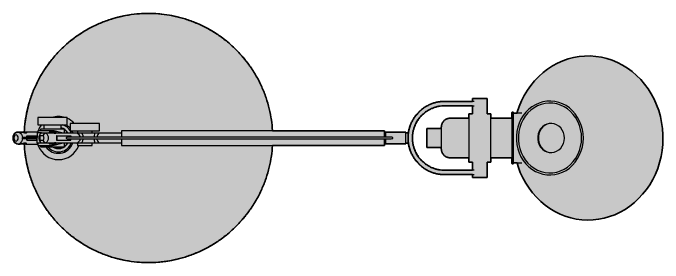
# Model space of a CAD drawing. Header units: millimetres. Extents: x 0 to 850, y -409 to 385.
# Drawn here: x 71.8 to 516.1, y -408.7 to -238.2 of the extents above; entities that cross this region are included whole.
import ezdxf

# ---------------------------------------------------------------- set-up
doc = ezdxf.new("R2010")
doc.units = ezdxf.units.MM
doc.layers.add('Blocks', color=7, linetype='Continuous')
doc.layers.add('Blocks$Fill', color=7, linetype='Continuous', true_color=0xffffff)
doc.layers.add('Blocks$Inner', color=7, linetype='Continuous', lineweight=25, true_color=0x007f00)
doc.layers.add('Blocks$Outline', color=7, linetype='Continuous', lineweight=35, true_color=0xff3f3f)

# ---------------------------------------------------------------- blocks, each defined once
blk = doc.blocks.new('Tolomeo Micro Table lamp Top')
at = {"layer": 'Blocks$Fill'}
h = blk.add_hatch(color=256, dxfattribs=at)
h.paths.add_polyline_path([(200.39, -99.1), (200.26, -97.27), (200.09, -95.42), (199.88, -93.57), (199.63, -91.7), (199.33, -89.83), (198.99, -87.95), (198.6, -86.06), (198.17, -84.18), (197.69, -82.28), (197.17, -80.39), (196.59, -78.5), (195.97, -76.61), (195.3, -74.72), (194.58, -72.84), (193.82, -70.97), (193, -69.11), (192.14, -67.26), (191.23, -65.42), (190.27, -63.6), (189.26, -61.79), (188.21, -60), (187.1, -58.23), (185.95, -56.49), (184.76, -54.77), (183.52, -53.07), (182.24, -51.4), (180.91, -49.77), (179.54, -48.16), (178.13, -46.58), (176.67, -45.04), (175.18, -43.54), (173.66, -42.07), (172.09, -40.64), (170.49, -39.25), (168.86, -37.9), (167.2, -36.6), (165.5, -35.33), (163.78, -34.12), (162.04, -32.94), (160.26, -31.81), (158.47, -30.73), (156.65, -29.7), (154.82, -28.72), (152.96, -27.78), (151.09, -26.89), (149.21, -26.05), (147.32, -25.26), (145.41, -24.52), (143.5, -23.83), (141.59, -23.19), (139.66, -22.59), (137.74, -22.05), (135.81, -21.55), (133.89, -21.1), (131.96, -20.7), (130.05, -20.34), (128.13, -20.03), (126.23, -19.77), (124.33, -19.55), (122.44, -19.38), (120.56, -19.25), (118.7, -19.16), (116.85, -19.11), (115.01, -19.1), (113.18, -19.13), (111.33, -19.2), (109.47, -19.31), (107.59, -19.47), (105.71, -19.67), (103.81, -19.91), (101.91, -20.2), (100, -20.53), (98.09, -20.91), (96.17, -21.33), (94.25, -21.8), (92.33, -22.33), (90.42, -22.89), (88.5, -23.51), (86.59, -24.18), (84.69, -24.89), (82.8, -25.66), (80.91, -26.47), (79.04, -27.33), (77.19, -28.24), (75.35, -29.2), (73.52, -30.21), (71.72, -31.26), (69.94, -32.36), (68.18, -33.51), (66.45, -34.7), (64.74, -35.94), (63.07, -37.23), (61.42, -38.55), (59.81, -39.92), (58.22, -41.33), (56.68, -42.77), (55.17, -44.26), (53.7, -45.78), (52.26, -47.34), (50.87, -48.93), (49.52, -50.55), (48.21, -52.21), (46.95, -53.89), (45.73, -55.6), (44.56, -57.33), (43.43, -59.09), (42.35, -60.87), (41.32, -62.67), (40.33, -64.49), (39.39, -66.32), (38.5, -68.17), (37.66, -70.03), (36.87, -71.9), (36.13, -73.78), (35.43, -75.67), (34.78, -77.56), (34.19, -79.46), (33.64, -81.36), (33.13, -83.26), (32.68, -85.15), (32.27, -87.05), (31.9, -88.94), (31.58, -90.82), (31.31, -92.7), (31.07, -94.56), (30.89, -96.42), (30.74, -98.26), (30.63, -100.1), (28.58, -100.1), (28.24, -100.02), (27.88, -100), (26.46, -100), (26.45, -100), (25.65, -100.11), (24.78, -100.49), (24.06, -101.1), (23.5, -101.92), (23.12, -102.9), (22.98, -104.02), (23.09, -105.17), (23.5, -106.27), (24.08, -107.12), (24.84, -107.73), (25.7, -108.1), (26.45, -108.2), (26.46, -108.2), (27.88, -108.2), (28.19, -108.18), (28.56, -108.1), (30.63, -108.1), (30.74, -109.93), (30.89, -111.77), (31.07, -113.63), (31.31, -115.5), (31.58, -117.37), (31.9, -119.26), (32.27, -121.15), (32.68, -123.04), (33.13, -124.94), (33.64, -126.83), (34.19, -128.73), (34.78, -130.63), (35.43, -132.52), (36.13, -134.41), (36.87, -136.29), (37.66, -138.16), (38.5, -140.02), (39.39, -141.87), (40.33, -143.7), (41.32, -145.52), (42.35, -147.32), (43.43, -149.1), (44.56, -150.86), (45.73, -152.59), (46.95, -154.3), (48.21, -155.99), (49.52, -157.64), (50.87, -159.26), (52.26, -160.85), (53.7, -162.41), (55.17, -163.93), (56.68, -165.42), (58.22, -166.87), (59.81, -168.27), (61.42, -169.64), (63.07, -170.97), (64.74, -172.25), (66.45, -173.49), (68.18, -174.68), (69.94, -175.83), (71.72, -176.93), (73.52, -177.99), (75.35, -178.99), (77.19, -179.95), (79.04, -180.86), (80.91, -181.73), (82.8, -182.54), (84.69, -183.3), (86.59, -184.02), (88.5, -184.68), (90.42, -185.3), (92.33, -185.87), (94.25, -186.39), (96.17, -186.86), (98.09, -187.29), (100, -187.66), (101.91, -188), (103.81, -188.28), (105.71, -188.53), (107.59, -188.72), (109.47, -188.88), (111.33, -188.99), (113.18, -189.06), (115.01, -189.09), (116.85, -189.09), (118.7, -189.04), (120.56, -188.95), (122.44, -188.82), (124.33, -188.64), (126.23, -188.42), (128.13, -188.16), (130.05, -187.85), (131.96, -187.49), (133.89, -187.09), (135.81, -186.64), (137.74, -186.15), (139.66, -185.6), (141.59, -185.01), (143.5, -184.36), (145.41, -183.67), (147.32, -182.93), (149.21, -182.14), (151.09, -181.3), (152.96, -180.41), (154.82, -179.48), (156.65, -178.49), (158.47, -177.46), (160.26, -176.38), (162.04, -175.25), (163.78, -174.08), (165.5, -172.86), (167.2, -171.6), (168.86, -170.29), (170.49, -168.94), (172.09, -167.55), (173.66, -166.12), (175.18, -164.66), (176.67, -163.15), (178.13, -161.61), (179.54, -160.03), (180.91, -158.43), (182.24, -156.79), (183.52, -155.12), (184.76, -153.43), (185.95, -151.7), (187.1, -149.96), (188.21, -148.19), (189.26, -146.4), (190.27, -144.6), (191.23, -142.77), (192.14, -140.93), (193, -139.08), (193.82, -137.22), (194.58, -135.35), (195.3, -133.47), (195.97, -131.58), (196.59, -129.69), (197.17, -127.8), (197.69, -125.91), (198.17, -124.02), (198.6, -122.13), (198.99, -120.24), (199.33, -118.36), (199.63, -116.49), (199.88, -114.63), (200.09, -112.77), (200.26, -110.93), (200.39, -109.1), (277.04, -109.1), (277.04, -107.6), (277.54, -107.6), (277.54, -108.1), (291.54, -108.1), (291.54, -107.6), (293.04, -107.6), (293.04, -104.65), (293.06, -105.2), (293.09, -105.76), (293.13, -106.32), (293.19, -106.88), (293.26, -107.44), (293.34, -108.01), (293.44, -108.58), (293.55, -109.15), (293.68, -109.73), (293.82, -110.3), (293.97, -110.88), (294.14, -111.45), (294.33, -112.02), (294.52, -112.59), (294.74, -113.16), (294.97, -113.73), (295.21, -114.3), (295.47, -114.86), (295.74, -115.41), (296.03, -115.96), (296.34, -116.51), (296.65, -117.05), (296.99, -117.58), (297.33, -118.11), (297.69, -118.63), (298.07, -119.14), (298.46, -119.64), (298.86, -120.13), (299.27, -120.62), (299.7, -121.09), (300.14, -121.55), (300.59, -122), (301.05, -122.44), (301.52, -122.87), (302.01, -123.28), (302.5, -123.68), (303, -124.07), (303.51, -124.44), (304.03, -124.81), (304.56, -125.15), (305.09, -125.48), (305.63, -125.8), (306.18, -126.11), (306.73, -126.39), (307.29, -126.67), (307.85, -126.93), (308.41, -127.17), (308.98, -127.4), (309.55, -127.61), (310.12, -127.81), (310.69, -127.99), (311.27, -128.16), (311.84, -128.32), (312.42, -128.46), (312.99, -128.58), (313.56, -128.69), (314.13, -128.79), (314.7, -128.87), (315.26, -128.94), (315.83, -129), (316.39, -129.04), (316.94, -129.07), (317.49, -129.09), (318.04, -129.1), (337.04, -129.1), (337.04, -131.1), (347.04, -131.1), (347.04, -120.6), (349.54, -120.6), (349.54, -117.6), (363.91, -117.6), (363.91, -121.1), (363.91, -121.11), (363.91, -121.12), (363.91, -121.14), (363.92, -121.15), (363.92, -121.17), (363.92, -121.18), (363.92, -121.2), (363.92, -121.21), (363.93, -121.22), (363.93, -121.24), (363.93, -121.25), (363.94, -121.27), (363.94, -121.28), (363.95, -121.3), (363.95, -121.31), (363.96, -121.33), (363.96, -121.34), (363.97, -121.36), (363.98, -121.37), (363.98, -121.38), (363.99, -121.4), (364, -121.41), (364.01, -121.43), (364.01, -121.44), (364.02, -121.45), (364.03, -121.47), (364.04, -121.48), (364.05, -121.49), (364.06, -121.5), (364.07, -121.52), (364.08, -121.53), (364.1, -121.54), (364.11, -121.55), (364.12, -121.56), (364.13, -121.57), (364.14, -121.58), (364.16, -121.59), (364.17, -121.6), (364.18, -121.61), (364.2, -121.62), (364.21, -121.63), (364.22, -121.64), (364.24, -121.64), (364.25, -121.65), (364.27, -121.66), (364.28, -121.67), (364.29, -121.67), (364.31, -121.68), (364.32, -121.68), (364.34, -121.69), (364.35, -121.69), (364.37, -121.7), (364.38, -121.7), (364.4, -121.71), (364.41, -121.71), (364.42, -121.71), (364.44, -121.71), (364.45, -121.72), (364.47, -121.72), (364.48, -121.72), (364.5, -121.72), (364.51, -121.72), (364.52, -121.72), (364.54, -121.72), (364.55, -121.72), (364.57, -121.72), (364.58, -121.72), (364.59, -121.72), (364.61, -121.72), (364.62, -121.72), (364.64, -121.71), (364.65, -121.71), (364.67, -121.71), (364.68, -121.71), (364.7, -121.7), (364.71, -121.7), (364.72, -121.69), (364.74, -121.69), (364.75, -121.68), (364.77, -121.68), (364.78, -121.67), (364.8, -121.67), (364.81, -121.66), (364.83, -121.65), (364.84, -121.64), (364.85, -121.64), (364.87, -121.63), (364.88, -121.62), (364.89, -121.61), (364.91, -121.6), (364.92, -121.59), (364.93, -121.58), (364.94, -121.57), (364.96, -121.56), (364.97, -121.55), (364.98, -121.54), (364.99, -121.53), (365, -121.52), (365.01, -121.5), (365.02, -121.49), (365.03, -121.48), (365.04, -121.47), (365.05, -121.45), (365.06, -121.44), (365.07, -121.43), (365.08, -121.41), (365.09, -121.4), (365.09, -121.38), (365.1, -121.37), (365.11, -121.36), (365.11, -121.34), (365.12, -121.33), (365.12, -121.31), (365.13, -121.3), (365.13, -121.28), (365.14, -121.27), (365.14, -121.25), (365.15, -121.24), (365.15, -121.22), (365.15, -121.21), (365.16, -121.2), (365.16, -121.18), (365.16, -121.17), (365.16, -121.15), (365.16, -121.14), (365.16, -121.12), (365.16, -121.11), (365.16, -121.1), (367.55, -121.1), (368.31, -123.64), (369.79, -127.53), (371.53, -131.28), (373.52, -134.89), (375.75, -138.31), (378.21, -141.55), (380.89, -144.57), (383.77, -147.37), (386.82, -149.92), (390.05, -152.2), (393.42, -154.22), (396.92, -155.96), (400.53, -157.4), (404.23, -158.54), (408, -159.37), (411.81, -159.89), (415.64, -160.09), (419.48, -159.98), (423.3, -159.56), (427.08, -158.82), (430.8, -157.77), (434.44, -156.42), (437.97, -154.77), (441.38, -152.84), (444.65, -150.64), (447.76, -148.17), (450.69, -145.45), (453.42, -142.5), (455.95, -139.33), (458.25, -135.96), (460.32, -132.41), (462.13, -128.71), (463.69, -124.86), (464.98, -120.89), (465.99, -116.83), (466.72, -112.7), (467.17, -108.52), (467.33, -104.1), (467.29, -101.86), (466.99, -97.66), (466.41, -93.5), (465.54, -89.4), (464.39, -85.38), (462.97, -81.46), (461.29, -77.68), (459.35, -74.04), (457.17, -70.58), (454.75, -67.3), (452.12, -64.23), (449.28, -61.39), (446.26, -58.79), (443.07, -56.44), (439.72, -54.37), (436.25, -52.57), (432.66, -51.07), (428.98, -49.87), (425.22, -48.97), (421.42, -48.39), (417.59, -48.12), (413.75, -48.16), (409.92, -48.52), (406.13, -49.2), (402.4, -50.18), (398.75, -51.47), (395.19, -53.05), (391.75, -54.92), (388.45, -57.07), (385.31, -59.49), (382.34, -62.16), (379.56, -65.06), (376.99, -68.19), (374.64, -71.51), (372.53, -75.03), (370.66, -78.7), (369.05, -82.52), (367.7, -86.47), (367.53, -87.1), (365.16, -87.1), (365.16, -87.08), (365.16, -87.07), (365.16, -87.05), (365.16, -87.04), (365.16, -87.03), (365.16, -87.01), (365.16, -87), (365.15, -86.98), (365.15, -86.97), (365.15, -86.95), (365.14, -86.94), (365.14, -86.92), (365.13, -86.91), (365.13, -86.9), (365.12, -86.88), (365.12, -86.87), (365.11, -86.85), (365.11, -86.84), (365.1, -86.82), (365.09, -86.81), (365.09, -86.8), (365.08, -86.78), (365.07, -86.77), (365.06, -86.75), (365.05, -86.74), (365.04, -86.73), (365.03, -86.72), (365.02, -86.7), (365.01, -86.69), (365, -86.68), (364.99, -86.67), (364.98, -86.65), (364.97, -86.64), (364.96, -86.63), (364.94, -86.62), (364.93, -86.61), (364.92, -86.6), (364.91, -86.59), (364.89, -86.58), (364.88, -86.57), (364.87, -86.56), (364.85, -86.56), (364.84, -86.55), (364.83, -86.54), (364.81, -86.53), (364.8, -86.53), (364.78, -86.52), (364.77, -86.52), (364.75, -86.51), (364.74, -86.5), (364.72, -86.5), (364.71, -86.5), (364.7, -86.49), (364.68, -86.49), (364.67, -86.48), (364.65, -86.48), (364.64, -86.48), (364.62, -86.48), (364.61, -86.48), (364.59, -86.47), (364.58, -86.47), (364.57, -86.47), (364.55, -86.47), (364.54, -86.47), (364.52, -86.47), (364.51, -86.47), (364.5, -86.47), (364.48, -86.47), (364.47, -86.48), (364.45, -86.48), (364.44, -86.48), (364.42, -86.48), (364.41, -86.48), (364.4, -86.49), (364.38, -86.49), (364.37, -86.5), (364.35, -86.5), (364.34, -86.5), (364.32, -86.51), (364.31, -86.52), (364.29, -86.52), (364.28, -86.53), (364.27, -86.53), (364.25, -86.54), (364.24, -86.55), (364.22, -86.56), (364.21, -86.56), (364.2, -86.57), (364.18, -86.58), (364.17, -86.59), (364.16, -86.6), (364.14, -86.61), (364.13, -86.62), (364.12, -86.63), (364.11, -86.64), (364.1, -86.65), (364.08, -86.67), (364.07, -86.68), (364.06, -86.69), (364.05, -86.7), (364.04, -86.72), (364.03, -86.73), (364.02, -86.74), (364.01, -86.75), (364.01, -86.77), (364, -86.78), (363.99, -86.8), (363.98, -86.81), (363.98, -86.82), (363.97, -86.84), (363.96, -86.85), (363.96, -86.87), (363.95, -86.88), (363.95, -86.9), (363.94, -86.91), (363.94, -86.92), (363.93, -86.94), (363.93, -86.95), (363.93, -86.97), (363.92, -86.98), (363.92, -87), (363.92, -87.01), (363.92, -87.03), (363.92, -87.04), (363.91, -87.05), (363.91, -87.07), (363.91, -87.08), (363.91, -87.1), (363.91, -90.6), (349.54, -90.6), (349.54, -87.6), (347.04, -87.6), (347.04, -77.1), (337.04, -77.1), (337.04, -79.1), (318.04, -79.1), (317.49, -79.1), (316.94, -79.12), (316.39, -79.15), (315.83, -79.19), (315.26, -79.25), (314.7, -79.32), (314.13, -79.4), (313.56, -79.5), (312.99, -79.61), (312.42, -79.74), (311.84, -79.88), (311.27, -80.03), (310.69, -80.2), (310.12, -80.38), (309.55, -80.58), (308.98, -80.8), (308.41, -81.02), (307.85, -81.27), (307.29, -81.53), (306.73, -81.8), (306.18, -82.09), (305.63, -82.39), (305.09, -82.71), (304.56, -83.04), (304.03, -83.39), (303.51, -83.75), (303, -84.12), (302.5, -84.51), (302.01, -84.91), (301.52, -85.33), (301.05, -85.75), (300.59, -86.19), (300.14, -86.64), (299.7, -87.1), (299.27, -87.58), (298.86, -88.06), (298.46, -88.55), (298.07, -89.05), (297.69, -89.56), (297.33, -90.08), (296.99, -90.61), (296.65, -91.14), (296.34, -91.68), (296.03, -92.23), (295.74, -92.78), (295.47, -93.34), (295.21, -93.9), (294.97, -94.46), (294.74, -95.03), (294.52, -95.6), (294.33, -96.17), (294.14, -96.74), (293.97, -97.32), (293.82, -97.89), (293.68, -98.47), (293.55, -99.04), (293.44, -99.61), (293.34, -100.18), (293.26, -100.75), (293.19, -101.31), (293.13, -101.88), (293.09, -102.44), (293.06, -102.99), (293.04, -103.54), (293.04, -100.6), (291.54, -100.6), (291.54, -100.1), (277.54, -100.1), (277.54, -100.6), (277.04, -100.6), (277.04, -99.1)], flags=0)
h.paths.add_polyline_path([(315.79, -111.6), (315.79, -111.73), (315.79, -111.86), (315.8, -112), (315.81, -112.14), (315.83, -112.27), (315.84, -112.41), (315.86, -112.55), (315.89, -112.69), (315.92, -112.83), (315.95, -112.97), (315.98, -113.11), (316.02, -113.25), (316.06, -113.39), (316.11, -113.53), (316.16, -113.67), (316.21, -113.81), (316.27, -113.94), (316.33, -114.08), (316.39, -114.22), (316.46, -114.35), (316.53, -114.49), (316.6, -114.62), (316.68, -114.75), (316.77, -114.88), (316.85, -115.01), (316.94, -115.13), (317.03, -115.26), (317.13, -115.38), (317.23, -115.5), (317.33, -115.61), (317.44, -115.73), (317.55, -115.84), (317.66, -115.95), (317.77, -116.05), (317.89, -116.16), (318.01, -116.25), (318.13, -116.35), (318.25, -116.44), (318.38, -116.53), (318.5, -116.62), (318.63, -116.7), (318.77, -116.78), (318.9, -116.85), (319.03, -116.93), (319.17, -116.99), (319.3, -117.06), (319.44, -117.12), (319.58, -117.18), (319.72, -117.23), (319.86, -117.28), (320, -117.32), (320.14, -117.36), (320.28, -117.4), (320.42, -117.44), (320.56, -117.47), (320.7, -117.5), (320.84, -117.52), (320.97, -117.54), (321.11, -117.56), (321.25, -117.57), (321.39, -117.58), (321.52, -117.59), (321.65, -117.6), (321.79, -117.6), (334.54, -117.6), (334.54, -120.6), (337.04, -120.6), (337.04, -126.1), (318.04, -126.1), (317.55, -126.09), (317.06, -126.07), (316.56, -126.05), (316.06, -126.01), (315.56, -125.96), (315.05, -125.89), (314.54, -125.82), (314.03, -125.73), (313.52, -125.63), (313.01, -125.51), (312.5, -125.39), (311.98, -125.25), (311.47, -125.09), (310.96, -124.93), (310.45, -124.75), (309.94, -124.55), (309.43, -124.34), (308.93, -124.12), (308.43, -123.89), (307.93, -123.64), (307.44, -123.38), (306.96, -123.1), (306.47, -122.81), (306, -122.51), (305.53, -122.2), (305.07, -121.87), (304.62, -121.53), (304.17, -121.18), (303.73, -120.81), (303.31, -120.44), (302.89, -120.05), (302.48, -119.65), (302.08, -119.25), (301.7, -118.83), (301.32, -118.4), (300.96, -117.96), (300.61, -117.52), (300.27, -117.06), (299.94, -116.6), (299.62, -116.14), (299.32, -115.66), (299.03, -115.18), (298.76, -114.69), (298.5, -114.2), (298.25, -113.7), (298.01, -113.2), (297.79, -112.7), (297.58, -112.19), (297.39, -111.69), (297.21, -111.18), (297.04, -110.66), (296.89, -110.15), (296.75, -109.64), (296.62, -109.12), (296.51, -108.61), (296.41, -108.1), (296.32, -107.59), (296.24, -107.08), (296.18, -106.58), (296.13, -106.07), (296.09, -105.57), (296.06, -105.08), (296.04, -104.58), (296.04, -104.1), (296.04, -103.61), (296.06, -103.12), (296.09, -102.62), (296.13, -102.12), (296.18, -101.62), (296.24, -101.11), (296.32, -100.6), (296.41, -100.09), (296.51, -99.58), (296.62, -99.07), (296.75, -98.56), (296.89, -98.04), (297.04, -97.53), (297.21, -97.02), (297.39, -96.51), (297.58, -96), (297.79, -95.49), (298.01, -94.99), (298.25, -94.49), (298.5, -93.99), (298.76, -93.5), (299.03, -93.01), (299.32, -92.53), (299.62, -92.06), (299.94, -91.59), (300.27, -91.13), (300.61, -90.68), (300.96, -90.23), (301.32, -89.79), (301.7, -89.37), (302.08, -88.95), (302.48, -88.54), (302.89, -88.14), (303.31, -87.76), (303.73, -87.38), (304.17, -87.02), (304.62, -86.66), (305.07, -86.32), (305.53, -86), (306, -85.68), (306.47, -85.38), (306.96, -85.09), (307.44, -84.82), (307.93, -84.55), (308.43, -84.31), (308.93, -84.07), (309.43, -83.85), (309.94, -83.64), (310.45, -83.45), (310.96, -83.27), (311.47, -83.1), (311.98, -82.95), (312.5, -82.81), (313.01, -82.68), (313.52, -82.56), (314.03, -82.46), (314.54, -82.38), (315.05, -82.3), (315.56, -82.24), (316.06, -82.19), (316.56, -82.15), (317.06, -82.12), (317.55, -82.1), (318.04, -82.1), (337.04, -82.1), (337.04, -87.6), (334.54, -87.6), (334.54, -90.6), (321.79, -90.6), (321.65, -90.6), (321.52, -90.6), (321.39, -90.61), (321.25, -90.62), (321.11, -90.63), (320.97, -90.65), (320.84, -90.67), (320.7, -90.7), (320.56, -90.72), (320.42, -90.76), (320.28, -90.79), (320.14, -90.83), (320, -90.87), (319.86, -90.92), (319.72, -90.96), (319.58, -91.02), (319.44, -91.07), (319.3, -91.13), (319.17, -91.2), (319.03, -91.27), (318.9, -91.34), (318.77, -91.41), (318.63, -91.49), (318.5, -91.57), (318.38, -91.66), (318.25, -91.75), (318.13, -91.84), (318.01, -91.94), (317.89, -92.04), (317.77, -92.14), (317.66, -92.25), (317.55, -92.35), (317.44, -92.47), (317.33, -92.58), (317.23, -92.7), (317.13, -92.81), (317.03, -92.94), (316.94, -93.06), (316.85, -93.19), (316.77, -93.31), (316.68, -93.44), (316.6, -93.57), (316.53, -93.71), (316.46, -93.84), (316.39, -93.98), (316.33, -94.11), (316.27, -94.25), (316.21, -94.39), (316.16, -94.53), (316.11, -94.67), (316.06, -94.81), (316.02, -94.95), (315.98, -95.09), (315.95, -95.23), (315.92, -95.37), (315.89, -95.5), (315.86, -95.64), (315.84, -95.78), (315.83, -95.92), (315.81, -96.06), (315.8, -96.19), (315.79, -96.33), (315.79, -96.46), (315.79, -96.6), (315.79, -97.6), (305.79, -97.6), (305.79, -110.6), (315.79, -110.6)], flags=0)
at = {"layer": 'Blocks$Inner'}
for p, q in [((338.24, -79.1), (318.04, -79.1)), ((318.04, -82.1), (338.24, -82.1)), ((363.91, -87.1), (363.91, -121.1)), ((365.16, -121.1), (365.16, -87.1)), ((370.87, -87.1), (365.16, -87.1)), ((334.54, -90.6), (321.79, -90.6)), ((363.91, -90.6), (349.54, -90.6)), ((43.94, -95.1), (43.94, -98.1)), ((55.94, -98.1), (55.94, -95.1)), ((315.79, -96.6), (315.79, -111.6)), ((49.94, -100.1), (49.94, -99.1)), ((56.38, -100.6), (51.19, -99.26)), ((67.04, -99.1), (67.04, -100.6)), ((77.04, -100.6), (77.04, -99.1)), ((277.54, -100.6), (277.04, -100.6)), ((39.44, -104.43), (39.44, -103.76)), ((49.94, -109.1), (49.94, -108.1)), ((63.67, -107.6), (54.07, -107.6)), ((277.04, -107.6), (277.54, -107.6)), ((321.79, -117.6), (334.54, -117.6)), ((349.54, -117.6), (363.91, -117.6)), ((365.16, -121.1), (370.87, -121.1)), ((338.24, -126.1), (318.04, -126.1)), ((318.04, -129.1), (338.24, -129.1))]:
    blk.add_line(p, q, dxfattribs=at)
for points in [[(367.55, -121.1), (368.31, -123.64), (369.79, -127.53), (371.53, -131.28), (373.52, -134.89), (375.75, -138.31), (378.21, -141.55), (380.89, -144.57), (383.77, -147.37), (386.82, -149.92), (390.05, -152.2), (393.42, -154.22), (396.92, -155.96), (400.53, -157.4), (404.23, -158.54), (408, -159.37), (411.81, -159.89), (415.64, -160.09), (419.48, -159.98), (423.3, -159.56), (427.08, -158.82), (430.8, -157.77), (434.44, -156.42), (437.97, -154.77), (441.38, -152.84), (444.65, -150.64), (447.76, -148.17), (450.69, -145.45), (453.42, -142.5), (455.95, -139.33), (458.25, -135.96), (460.32, -132.41), (462.13, -128.71), (463.69, -124.86), (464.98, -120.89), (465.99, -116.83), (466.72, -112.7), (467.17, -108.52), (467.33, -104.1), (467.29, -101.86), (466.99, -97.66), (466.41, -93.5), (465.54, -89.4), (464.39, -85.38), (462.97, -81.46), (461.29, -77.68), (459.35, -74.04), (457.17, -70.58), (454.75, -67.3), (452.12, -64.23), (449.28, -61.39), (446.26, -58.79), (443.07, -56.44), (439.72, -54.37), (436.25, -52.57), (432.66, -51.07), (428.98, -49.87), (425.22, -48.97), (421.42, -48.39), (417.59, -48.12), (413.75, -48.16), (409.92, -48.52), (406.13, -49.2), (402.4, -50.18), (398.75, -51.47), (395.19, -53.05), (391.75, -54.92), (388.45, -57.07), (385.31, -59.49), (382.34, -62.16), (379.56, -65.06), (376.99, -68.19), (374.64, -71.51), (372.53, -75.03), (370.66, -78.7), (369.05, -82.52), (367.7, -86.47), (367.53, -87.1)], [(337.04, -129.1), (337.04, -131.1), (347.04, -131.1), (347.04, -120.6), (349.54, -120.6), (349.54, -87.6), (347.04, -87.6), (347.04, -77.1), (337.04, -77.1), (337.04, -79.1)], [(337.04, -82.1), (337.04, -87.6), (334.54, -87.6), (334.54, -120.6), (337.04, -120.6), (337.04, -126.1)], [(315.79, -97.6), (305.79, -97.6), (305.79, -110.6), (315.79, -110.6)], [(391.02, -94.1), (389.94, -94.2), (388.25, -94.65), (386.68, -95.44), (385.27, -96.54), (384.08, -97.92), (383.14, -99.51), (382.5, -101.28), (382.17, -103.15), (382.17, -105.05), (382.5, -106.91), (383.14, -108.68), (384.08, -110.28), (385.27, -111.65), (386.68, -112.76), (388.25, -113.55), (389.94, -113.99), (391.02, -114.09)], [(31.41, -100.1), (31.41, -100), (31.7, -100.02), (32.07, -100.2), (32.13, -100.48), (31.96, -100.7), (31.64, -100.83), (31.1, -100.82), (30.44, -100.66), (29.61, -100.39), (28.88, -100.16), (28.24, -100.02), (27.88, -100), (26.46, -100), (26.6, -100), (27.43, -100.23), (28.18, -100.8), (28.78, -101.64), (29.19, -102.7), (29.36, -103.88), (29.34, -103.91), (29.32, -104.05), (29.32, -104.19), (29.36, -104.32), (29.19, -105.49), (28.78, -106.55), (28.18, -107.4), (27.43, -107.96), (26.6, -108.19), (26.45, -108.2), (25.7, -108.1), (24.84, -107.73), (24.08, -107.12), (23.5, -106.27), (23.09, -105.17), (22.98, -104.02), (23.12, -102.9), (23.5, -101.92), (24.06, -101.1), (24.78, -100.49), (25.65, -100.11), (26.45, -100)], [(32.09, -100.45), (32.09, -100.1), (28.57, -100.1)], [(39.94, -100), (31.41, -100), (30.77, -100.1)], [(42.56, -100.6), (39.44, -100.6), (39.44, -103.74)], [(49.94, -99.1), (39.94, -99.1), (39.94, -100.6)], [(42.06, -100.76), (41.54, -101.31), (41.02, -102.18), (40.7, -103.21), (40.63, -104.35), (40.82, -105.49), (41.31, -106.57), (41.96, -107.34), (42.06, -107.43)], [(43.73, -102.6), (41.65, -102.6), (41.46, -102.92), (41.32, -103.28), (41.24, -103.68), (41.21, -104.1), (41.24, -104.51), (41.32, -104.91), (41.46, -105.28), (41.65, -105.6), (43.73, -105.6), (43.92, -105.28), (44.06, -104.91), (44.15, -104.51), (44.18, -104.1), (44.15, -103.68), (44.06, -103.28), (43.92, -102.92), (43.73, -102.6), (43.93, -102.07), (44.26, -101.47), (44.68, -101.01), (45.14, -100.7), (45.62, -100.6), (46.19, -101.25), (46.64, -102.09), (46.91, -103.06), (47.01, -104.1), (46.91, -105.13), (46.64, -106.1), (46.19, -106.94), (45.62, -107.6), (45.14, -107.49), (44.68, -107.19), (44.26, -106.72), (43.93, -106.13), (43.73, -105.6)], [(41.65, -102.6), (41.56, -102.07), (41.61, -101.47), (41.82, -101.01), (42.16, -100.7), (42.6, -100.6), (45.62, -100.6), (50.71, -100.6), (51.22, -100.75), (51.78, -100.84), (52.27, -100.79), (52.55, -100.6), (66.69, -100.6), (69.82, -100.6), (79.19, -100.6), (81.73, -100.6), (97.04, -100.6)], [(58.14, -100.6), (58.14, -98.1), (41.74, -98.1), (41.74, -99.1)], [(52.57, -100.6), (52.57, -100.1), (47.67, -100.1), (47.67, -100.6)], [(69.05, -103.5), (69, -103.16), (68.91, -102.94), (68.24, -101.87), (67.18, -100.91), (66.69, -100.6)], [(69.82, -100.6), (69.94, -100.79), (70.62, -102.38), (70.77, -103.5)], [(78.67, -103.5), (78.76, -102.33), (79.19, -100.6)], [(81.73, -100.6), (81.63, -100.73), (81.01, -101.61), (80.4, -102.91), (80.3, -103.5)], [(277.04, -103.5), (277.04, -99.1), (97.04, -99.1), (97.04, -103.5)], [(277.54, -104.7), (277.54, -108.1), (291.54, -108.1), (291.54, -104.07), (291.54, -100.1), (277.54, -100.1), (277.54, -103.5)], [(291.54, -107.6), (293.04, -107.6), (293.04, -100.6), (291.54, -100.6)], [(29.36, -103.88), (29.45, -103.71), (29.62, -103.57), (29.89, -103.5), (39.44, -103.5)], [(39.44, -104.7), (29.89, -104.69), (29.76, -104.68), (29.53, -104.56), (29.41, -104.42), (29.36, -104.32)], [(32.51, -103.5), (32.49, -103.33), (32.46, -103.15), (32.43, -102.96), (32.39, -102.78), (32.34, -102.6), (32.54, -102.6), (32.54, -103.5)], [(32.51, -104.7), (32.49, -104.86), (32.46, -105.05), (32.43, -105.23), (32.39, -105.42), (32.34, -105.6), (32.54, -105.6), (32.54, -104.7)], [(32.54, -102.6), (39.37, -102.6), (39.37, -103.5)], [(32.54, -105.6), (39.37, -105.6), (39.37, -104.7)], [(42.6, -107.6), (39.44, -107.6), (39.44, -104.45), (39.44, -104.43), (39.4, -104.35), (39.37, -104.27), (39.35, -104.18), (39.34, -104.1), (39.35, -104.01), (39.37, -103.92), (39.4, -103.84), (39.44, -103.76), (39.46, -103.74)], [(97.04, -107.6), (81.73, -107.6), (79.19, -107.6), (69.82, -107.6), (66.69, -107.6), (52.55, -107.6), (52.36, -107.44), (51.98, -107.35), (51.39, -107.4), (50.71, -107.6), (45.62, -107.6), (42.6, -107.6), (42.16, -107.49), (41.82, -107.19), (41.61, -106.72), (41.56, -106.13), (41.65, -105.6)], [(53.02, -102.6), (52.82, -102.6), (52.86, -102.78), (52.9, -102.96), (52.94, -103.15), (52.97, -103.33), (52.99, -103.52), (53, -103.71), (53.01, -103.9), (53.02, -104.1), (53.01, -104.29), (53, -104.48), (52.99, -104.67), (52.97, -104.86), (52.94, -105.05), (52.9, -105.23), (52.86, -105.42), (52.82, -105.6), (53.02, -105.6), (53.02, -104.1), (53.02, -102.6), (62.41, -102.6), (62.41, -103.5)], [(53.02, -105.6), (62.41, -105.6), (62.41, -104.7)], [(60.37, -104.7), (281.37, -104.69), (281.45, -104.69), (282.2, -104.53), (282.54, -104.33), (282.63, -104.24), (282.66, -104.16), (282.67, -104.09), (282.66, -104.02), (282.61, -103.94), (282.49, -103.82), (282.07, -103.62), (281.36, -103.5), (60.37, -103.5), (60.3, -103.5), (59.76, -103.64), (59.59, -103.73), (59.41, -103.88), (59.35, -103.96), (59.32, -104.06), (59.32, -104.14), (59.34, -104.21), (59.41, -104.31), (59.59, -104.46), (60.02, -104.65), (60.37, -104.68)], [(66.69, -107.6), (66.73, -107.57), (67.83, -106.75), (68.79, -105.51), (69.04, -104.7)], [(70.81, -104.7), (70.49, -106.2), (69.82, -107.6)], [(79.19, -107.6), (79.18, -107.57), (78.78, -105.99), (78.66, -104.7)], [(80.29, -104.7), (80.36, -105.16), (80.43, -105.37), (80.92, -106.43), (81.56, -107.38), (81.73, -107.6)], [(97.04, -104.7), (97.04, -109.1), (277.04, -109.1), (277.04, -104.7)], [(26.46, -108.2), (27.88, -108.2), (28.19, -108.18), (29, -108), (29.85, -107.73), (30.54, -107.5), (31.12, -107.37), (31.65, -107.37), (32, -107.52), (32.14, -107.79), (32.03, -108.02), (31.73, -108.16), (31.41, -108.2), (31.41, -108.1)], [(28.54, -108.1), (32.09, -108.1), (32.09, -107.77)], [(30.77, -108.1), (31.41, -108.2), (39.94, -108.2)], [(39.94, -107.6), (39.94, -109.1), (49.94, -109.1)], [(41.74, -109.1), (41.74, -110.1), (58.14, -110.1), (58.14, -107.6)], [(47.67, -107.6), (47.67, -108.1), (52.57, -108.1), (52.57, -107.6)], [(51.19, -108.94), (56.38, -107.6)], [(67.04, -107.6), (67.04, -109.1), (77.04, -109.1), (77.04, -107.6)]]:
    blk.add_lwpolyline(points, dxfattribs=at)
for points in [[(389.55, -78.9), (387.92, -79), (385.24, -79.44), (382.62, -80.22), (380.1, -81.35), (377.72, -82.79), (375.51, -84.53), (373.51, -86.54), (371.73, -88.8), (370.22, -91.28), (368.98, -93.94), (368.03, -96.74), (367.39, -99.64), (367.07, -102.6), (367.07, -105.59), (367.39, -108.55), (368.03, -111.46), (368.98, -114.26), (370.22, -116.91), (371.73, -119.39), (373.51, -121.65), (375.51, -123.67), (377.72, -125.41), (380.1, -126.85), (382.62, -127.97), (385.24, -128.76), (387.92, -129.2), (390.64, -129.29), (390.76, -129.28), (393.35, -129.02), (396.01, -128.41), (398.58, -127.45), (401.03, -126.17), (403.33, -124.57), (405.44, -122.69), (407.33, -120.55), (408.98, -118.17), (410.36, -115.6), (411.46, -112.87), (412.25, -110.02), (412.73, -107.08), (412.89, -104.1), (412.73, -101.12), (412.25, -98.18), (411.46, -95.32), (410.36, -92.59), (408.98, -90.02), (407.33, -87.65), (405.44, -85.5), (403.33, -83.62), (401.03, -82.03), (398.58, -80.74), (396.01, -79.79), (393.35, -79.17), (390.64, -78.91)], [(411.67, -104.1), (411.51, -101.17), (411.02, -98.3), (410.21, -95.51), (409.1, -92.85), (407.7, -90.36), (406.03, -88.08), (404.11, -86.04), (401.99, -84.27), (399.68, -82.81), (397.23, -81.67), (394.66, -80.87), (392.03, -80.42), (389.37, -80.33), (386.72, -80.6), (384.11, -81.22), (381.6, -82.2), (379.21, -83.5), (376.99, -85.12), (374.97, -87.02), (373.18, -89.19), (371.64, -91.58), (370.38, -94.16), (369.41, -96.89), (368.76, -99.73), (368.44, -102.63), (368.44, -105.56), (368.76, -108.47), (369.41, -111.31), (370.38, -114.04), (371.64, -116.62), (373.18, -119.01), (374.97, -121.17), (376.99, -123.07), (379.21, -124.69), (381.6, -126), (384.11, -126.97), (386.72, -127.6), (389.37, -127.87), (392.03, -127.78), (394.66, -127.33), (397.23, -126.53), (399.68, -125.38), (401.99, -123.92), (404.11, -122.16), (406.03, -120.12), (407.7, -117.84), (409.1, -115.35), (410.21, -112.69), (411.02, -109.9), (411.51, -107.02)], [(59.94, -95.1), (59.94, -90.1), (39.94, -90.1), (39.94, -95.1)], [(82.04, -99.1), (82.04, -94.1), (62.04, -94.1), (62.04, -99.1)], [(399.92, -104.1), (399.75, -102.2), (399.26, -100.38), (398.47, -98.69), (397.4, -97.2), (396.09, -95.95), (394.6, -95), (392.96, -94.38), (391.25, -94.11), (389.52, -94.2), (387.84, -94.65), (386.27, -95.44), (384.86, -96.54), (383.66, -97.92), (382.73, -99.51), (382.09, -101.28), (381.76, -103.15), (381.76, -105.05), (382.09, -106.91), (382.73, -108.68), (383.66, -110.28), (384.86, -111.65), (386.27, -112.76), (387.84, -113.55), (389.52, -113.99), (391.25, -114.09), (392.96, -113.81), (394.6, -113.19), (396.09, -112.24), (397.4, -111), (398.47, -109.5), (399.26, -107.81), (399.75, -105.99)], [(26.53, -104.1), (26.42, -103.29), (26.1, -102.61), (25.61, -102.16), (25.05, -102), (24.48, -102.16), (24, -102.61), (23.67, -103.29), (23.56, -104.1), (23.67, -104.9), (24, -105.58), (24.48, -106.04), (25.05, -106.2), (25.61, -106.04), (26.1, -105.58), (26.42, -104.9)]]:
    blk.add_lwpolyline(points, close=True, dxfattribs=at)
for centre, radius, start, end in [((115.54, -104.1), 85, 3.3723, 177.3375), ((318.04, -104.1), 25, 90, 270), ((364.54, -87.1), 0.625, 0, 180), ((54.04, -104.1), 14.74, 71.8238, 108.1762), ((54.04, -104.1), 14.74, 42.7378, 66.3968), ((321.79, -96.6), 6, 90, 180), ((54.04, -104.1), 14.74, 142.3541, 160.1644), ((54.04, -104.1), 7.25, 28.8657, 74.8071), ((54.04, -104.1), 7, 58.9973, 74.2507), ((54.04, -104.1), 9.45, 21.7468, 72.313), ((54.04, -104.1), 10.43, 39.9426, 59.6012), ((54.04, -104.1), 14.74, 163.1147, 163.8446), ((49.94, -104.1), 5, 75.5225, 90), ((54.04, -104.1), 7, 30, 54.1465), ((54.04, -104.1), 10.43, 19.9539, 28.6319), ((115.54, -104.1), 85, 182.6625, 356.6277), ((54.04, -104.1), 14.74, 196.1554, 196.8853), ((54.04, -104.1), 14.74, 199.8356, 340.1644), ((54.04, -104.1), 10.43, 215.1007, 340.0567), ((54.04, -104.1), 9.45, 219.4314, 338.2532), ((49.94, -104.1), 5, 270, 284.4775), ((54.04, -104.1), 7.25, 235.8516, 331.1343), ((54.04, -104.1), 7, 238.9973, 270), ((54.04, -104.1), 7, 270, 301.0027), ((54.04, -104.1), 7, 305.8535, 330), ((321.79, -111.6), 6, 180, 270), ((364.54, -121.1), 0.625, 180, 360)]:
    blk.add_arc(centre, radius, start, end, dxfattribs=at)
at = {"layer": 'Blocks$Inner', "extrusion": (0, 0, -1)}
blk.add_arc((-318.04, -104.1), 22, 270, 90, dxfattribs=at)
at = {"layer": 'Blocks$Outline'}
for points in [[(467.33, -104.1), (467.29, -101.86), (466.99, -97.66), (466.41, -93.5), (465.54, -89.4), (464.39, -85.38), (462.97, -81.46), (461.29, -77.68), (459.35, -74.04), (457.17, -70.58), (454.75, -67.3), (452.12, -64.23), (449.28, -61.39), (446.26, -58.79), (443.07, -56.44), (439.72, -54.37), (436.25, -52.57), (432.66, -51.07), (428.98, -49.87), (425.22, -48.97), (421.42, -48.39), (417.59, -48.12), (413.75, -48.16), (409.92, -48.52), (406.13, -49.2), (402.4, -50.18), (398.75, -51.47), (395.19, -53.05), (391.75, -54.92), (388.45, -57.07), (385.31, -59.49), (382.34, -62.16), (379.56, -65.06), (376.99, -68.19), (374.64, -71.51), (372.53, -75.03), (370.66, -78.7), (369.05, -82.52), (367.7, -86.47), (367.53, -87.1)], [(337.04, -79.1), (318.04, -79.1)], [(347.04, -77.1), (337.04, -77.1)], [(337.04, -77.1), (337.04, -79.1)], [(347.04, -87.6), (347.04, -77.1)], [(318.04, -82.1), (337.04, -82.1)], [(337.04, -82.1), (337.04, -87.6)], [(337.04, -87.6), (334.54, -87.6)], [(334.54, -87.6), (334.54, -90.6)], [(349.54, -87.6), (347.04, -87.6)], [(349.54, -90.6), (349.54, -87.6)], [(363.91, -87.1), (363.91, -90.6)], [(367.53, -87.1), (365.16, -87.1)], [(334.54, -90.6), (321.79, -90.6)], [(363.91, -90.6), (349.54, -90.6)], [(315.79, -97.6), (305.79, -97.6)], [(305.79, -97.6), (305.79, -110.6)], [(315.79, -96.6), (315.79, -97.6)], [(26.45, -100), (25.65, -100.11), (24.78, -100.49), (24.06, -101.1), (23.5, -101.92), (23.12, -102.9), (22.98, -104.02), (23.09, -105.17), (23.5, -106.27), (24.08, -107.12), (24.84, -107.73), (25.7, -108.1), (26.45, -108.2)], [(26.46, -100), (26.45, -100)], [(27.88, -100), (26.46, -100)], [(28.58, -100.1), (28.24, -100.02), (27.88, -100)], [(30.63, -100.1), (28.58, -100.1)], [(277.04, -99.1), (200.39, -99.1)], [(277.04, -100.6), (277.04, -99.1)], [(277.54, -100.6), (277.04, -100.6)], [(291.54, -100.1), (277.54, -100.1)], [(277.54, -100.1), (277.54, -100.6)], [(291.54, -100.6), (291.54, -100.1)], [(293.04, -100.6), (291.54, -100.6)], [(293.04, -103.54), (293.04, -100.6)], [(293.04, -107.6), (293.04, -104.65)], [(367.55, -121.1), (368.31, -123.64), (369.79, -127.53), (371.53, -131.28), (373.52, -134.89), (375.75, -138.31), (378.21, -141.55), (380.89, -144.57), (383.77, -147.37), (386.82, -149.92), (390.05, -152.2), (393.42, -154.22), (396.92, -155.96), (400.53, -157.4), (404.23, -158.54), (408, -159.37), (411.81, -159.89), (415.64, -160.09), (419.48, -159.98), (423.3, -159.56), (427.08, -158.82), (430.8, -157.77), (434.44, -156.42), (437.97, -154.77), (441.38, -152.84), (444.65, -150.64), (447.76, -148.17), (450.69, -145.45), (453.42, -142.5), (455.95, -139.33), (458.25, -135.96), (460.32, -132.41), (462.13, -128.71), (463.69, -124.86), (464.98, -120.89), (465.99, -116.83), (466.72, -112.7), (467.17, -108.52), (467.33, -104.1)], [(26.45, -108.2), (26.46, -108.2)], [(26.46, -108.2), (27.88, -108.2)], [(27.88, -108.2), (28.19, -108.18), (28.56, -108.1)], [(28.56, -108.1), (30.63, -108.1)], [(200.39, -109.1), (277.04, -109.1)], [(277.04, -109.1), (277.04, -107.6)], [(277.04, -107.6), (277.54, -107.6)], [(277.54, -107.6), (277.54, -108.1)], [(277.54, -108.1), (291.54, -108.1)], [(291.54, -108.1), (291.54, -107.6)], [(291.54, -107.6), (293.04, -107.6)], [(305.79, -110.6), (315.79, -110.6)], [(315.79, -110.6), (315.79, -111.6)], [(321.79, -117.6), (334.54, -117.6)], [(334.54, -117.6), (334.54, -120.6)], [(349.54, -120.6), (349.54, -117.6)], [(349.54, -117.6), (363.91, -117.6)], [(363.91, -117.6), (363.91, -121.1)], [(334.54, -120.6), (337.04, -120.6)], [(337.04, -120.6), (337.04, -126.1)], [(347.04, -131.1), (347.04, -120.6)], [(347.04, -120.6), (349.54, -120.6)], [(365.16, -121.1), (367.55, -121.1)], [(337.04, -126.1), (318.04, -126.1)], [(318.04, -129.1), (337.04, -129.1)], [(337.04, -129.1), (337.04, -131.1)], [(337.04, -131.1), (347.04, -131.1)]]:
    blk.add_lwpolyline(points, dxfattribs=at)
for points, weights, knots in [([(200.39, -99.1), (195.65, -18.6), (115.01, -19.1), (34.42, -19.6), (30.63, -100.1)], [1, 0.725478885647, 1, 0.725599845117, 0.999758187653], [0, 0, 0, 129.041285, 129.041285, 258.025711, 258.025711, 258.025711]), ([(318.04, -126.1), (296.04, -126.1), (296.04, -104.1), (296.04, -82.1), (318.04, -82.1)], [1, 0.707106781187, 1, 0.707106781187, 1], [-69.115038, -69.115038, -69.115038, -34.557519, -34.557519, 0, 0, 0]), ([(365.16, -87.1), (365.16, -86.47), (364.54, -86.47), (363.91, -86.47), (363.91, -87.1)], [1, 0.707106781187, 1, 0.707106781187, 1], [0, 0, 0, 0.981748, 0.981748, 1.963495, 1.963495, 1.963495]), ([(30.63, -108.1), (34.42, -188.6), (115.01, -189.09), (195.65, -189.59), (200.39, -109.1)], [0.999758187653, 0.725599845117, 1, 0.725478885647, 1], [0.056858, 0.056858, 0.056858, 129.041285, 129.041285, 258.082569, 258.082569, 258.082569]), ([(363.91, -121.1), (363.91, -121.72), (364.54, -121.72), (365.16, -121.72), (365.16, -121.1)], [1, 0.707106781187, 1, 0.707106781187, 1], [0, 0, 0, 0.981748, 0.981748, 1.963495, 1.963495, 1.963495])]:
    blk.add_rational_spline(points, weights, degree=2, knots=knots, dxfattribs=at)
for points, weights in [([(318.04, -79.1), (293.59, -79.1), (293.04, -103.54)], [1, 0.711683237731, 0.990990101179]), ([(321.79, -90.6), (315.79, -90.6), (315.79, -96.6)], [1, 0.707106781187, 1]), ([(293.04, -104.65), (293.59, -129.1), (318.04, -129.1)], [0.990990101179, 0.71168323773, 1]), ([(315.79, -111.6), (315.79, -117.6), (321.79, -117.6)], [1, 0.707106781187, 1])]:
    blk.add_rational_spline(points, weights, degree=2, dxfattribs=at)

msp = doc.modelspace()

# ---------------------------------------------------------------- block references
at = {"layer": 'Blocks'}
msp.add_blockref('Tolomeo Micro Table lamp Top', (48.78, -219.37), dxfattribs=at)

doc.saveas('drawing.dxf')
